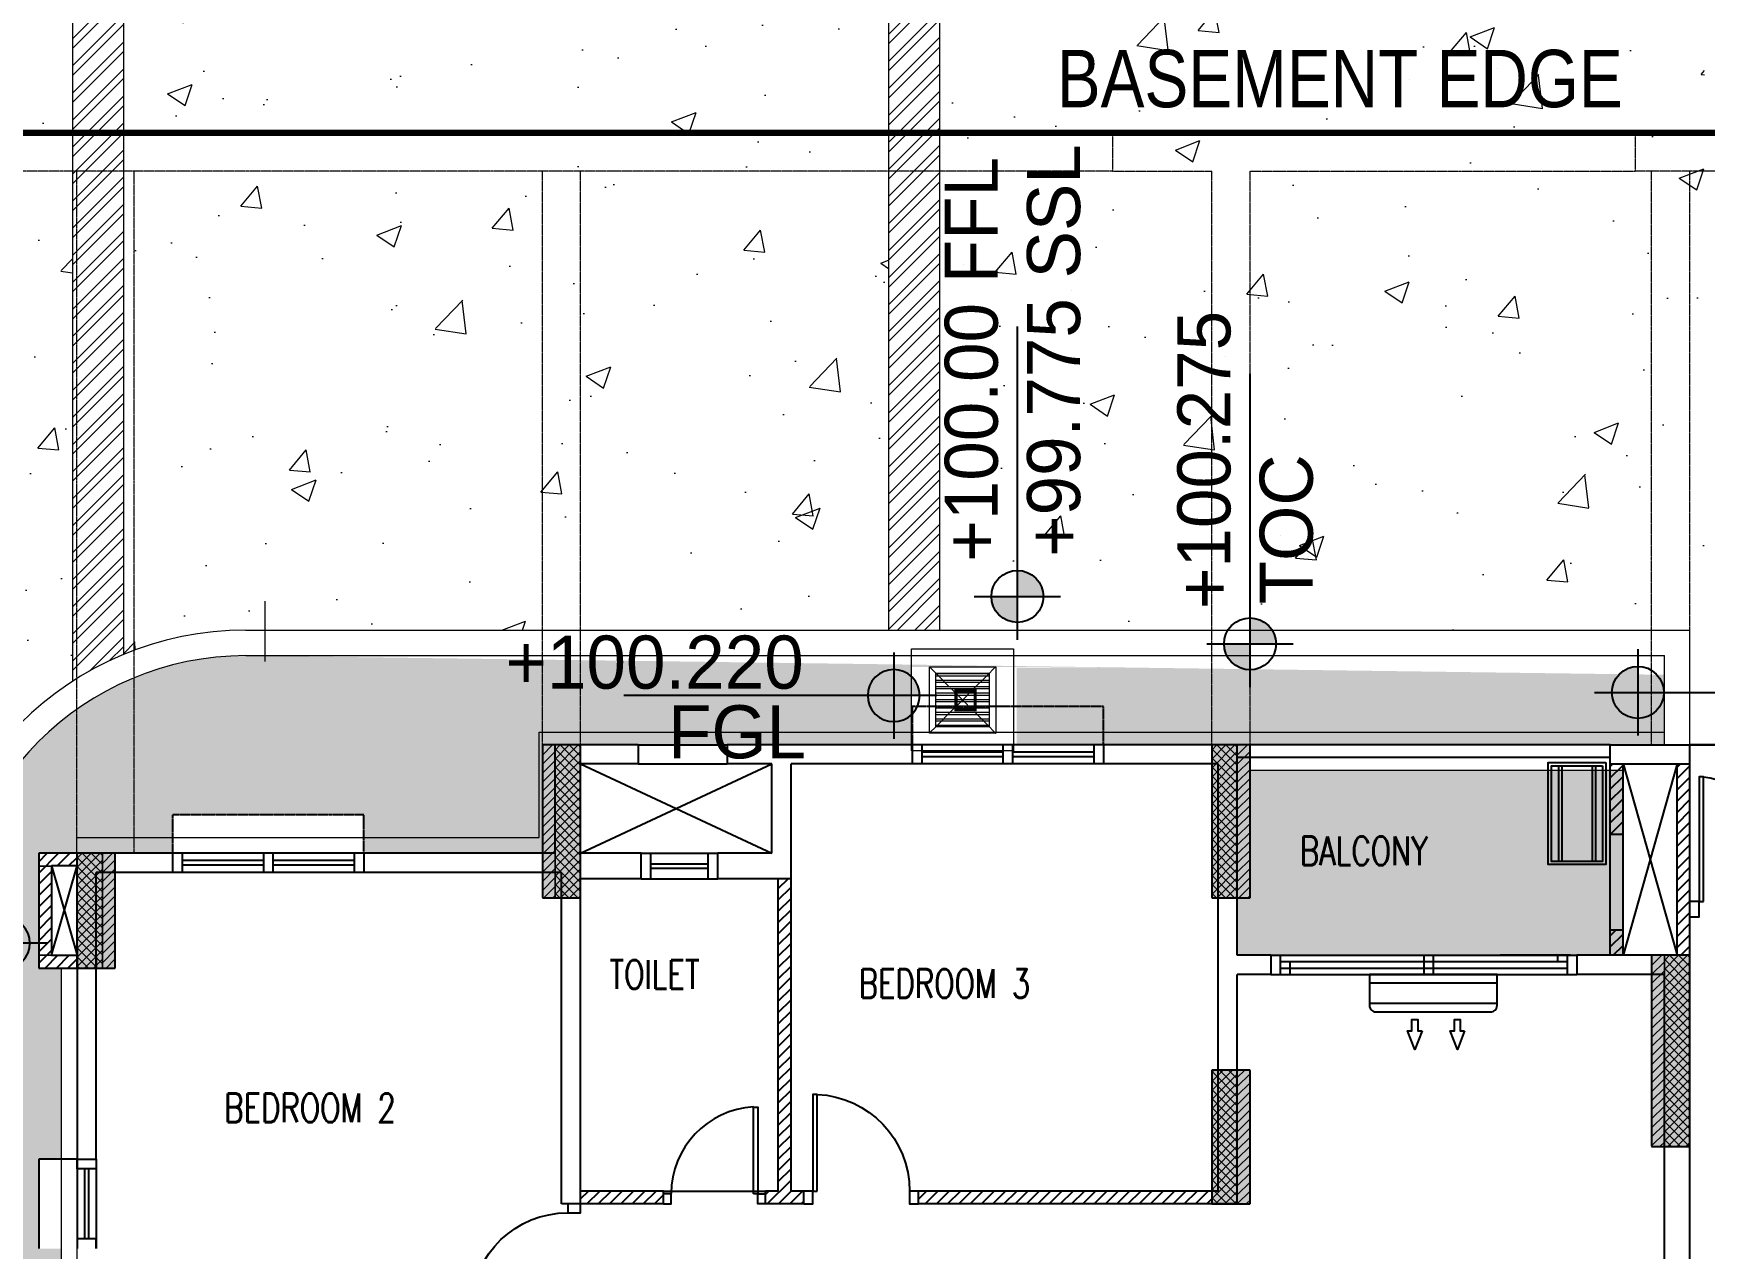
# Model space of a CAD drawing. Header units: millimetres. Extents: x 7964926 to 16080295, y -6277184 to -2986664.
# Drawn here: x 8062470 to 8075576, y -3094810 to -3085280 of the extents above; entities that cross this region are included whole.
import ezdxf

# ---------------------------------------------------------------- set-up
doc = ezdxf.new("R2010")
doc.units = ezdxf.units.MM
doc.header["$LTSCALE"] = 2000
doc.header["$MEASUREMENT"] = 0
for name, pattern in [('( Hidden )', [0.375, 0.25, -0.125]), ('1', [0, 0, 0]), ('DASHED2', [0.375, 0.25, -0.125]), ('HIDDEN', [0.375, 0.25, -0.125])]:
    doc.linetypes.add(name, pattern=pattern)
for name, color, linetype in [('a-AC units', 7, 'Continuous'), ('a-chajja', 2, 'HIDDEN'), ('a-col', 8, 'DASHED2'), ('a-cutout', 8, 'Continuous'), ('a-door', 8, 'Continuous'), ('a-ele 1', 8, 'Continuous'), ('a-hat col', 252, 'Continuous'), ('a-hatch', 8, 'Continuous'), ('a-hatch wall', 8, 'Continuous'), ('a-railing', 2, 'Continuous'), ('a-stair', 1, 'Continuous'), ('a-text m', 8, 'Continuous'), ('a-tile drop', 1, 'Continuous'), ('a-wall', 8, 'Continuous'), ('a-window', 8, 'Continuous'), ('L-FL', 7, 'Continuous')]:
    doc.layers.add(name, color=color, linetype=linetype)
for name, color, linetype, lineweight in [('BASEMENT EDGE', 4, 'Continuous', 5), ('L - paving', 9, 'Continuous', 5), ('L-CHAMBERS', 50, 'Continuous', 5), ('L-CORECUT', 4, 'Continuous', 5), ('L-ELE 1', 24, 'Continuous', 20), ('L-ELE 2', 30, 'Continuous', 15), ('L-ELE 4', 27, 'Continuous', 9), ('L-HATCH', 8, 'Continuous', 5), ('L-HATCH-1', 9, 'Continuous', 5), ('L-Paver 400x400', 250, '1', 13), ('L-SHRUBS', 96, 'Continuous', 18), ('L-TEXT', 7, 'Continuous', 20), ('STR-Balcony', 250, 'Continuous', 15), ('STR-Column', 250, 'Continuous', 15), ('STR-Column Hatch', 250, 'Continuous', 15), ('STR-Podium Beam', 8, 'Continuous', 15), ('STR-RCC Up Stand', 250, 'Continuous', 15), ('STR-Retaining Wall', 250, 'HIDDEN', 15)]:
    doc.layers.add(name, color=color, linetype=linetype, lineweight=lineweight)
doc.styles.add('a-100 txt m', font='romans.shx', dxfattribs={"width": 0.75, "height": 300})
doc.styles.add('Arial narrow', font='ARIALN.TTF')
doc.styles.add('Century Gothic', font='GOTHIC.TTF')
doc.styles.get("Standard").update_dxf_attribs({"font": 'romans.shx', "width": 0.75})
pattern_1 = [(45, (1424320.437, 166168.526), (-44.1941738, 44.1941738), [])]
pattern_2 = [(0, (5508973.427, -3743846.518), (12.5, 25), [0, -25])]
pattern_3 = [(45, (5551526.44, -3589548.786), (-35.3553391, 35.3553391), []), (135, (5551526.44, -3589548.786), (-35.3553391, -35.3553391), [])]
pattern_4 = [(45, (5555276.44, -3588698.786), (-35.3553391, 35.3553391), []), (135, (5555276.44, -3588698.786), (-35.3553391, -35.3553391), [])]
pattern_5 = [(45, (5560426.44, -3588698.786), (-35.3553391, 35.3553391), []), (135, (5560426.44, -3588698.786), (-35.3553391, -35.3553391), [])]
pattern_6 = [(45, (5563976.44, -3590348.786), (-35.3553391, 35.3553391), []), (135, (5563976.44, -3590348.786), (-35.3553391, -35.3553391), [])]
pattern_7 = [(45, (5560426.44, -3591298.786), (-35.3553391, 35.3553391), []), (135, (5560426.44, -3591298.786), (-35.3553391, -35.3553391), [])]
pattern_8 = [(45, (5574538.427, -3480568.836), (-35.3553391, 35.3553391), [])]
pattern_9 = [(45, (5574538.427, -3483168.836), (-35.3553391, 35.3553391), [])]
pattern_10 = [(45, (5569088.427, -3480568.836), (-35.3553391, 35.3553391), [])]
pattern_11 = [(45, (5565638.427, -3481418.836), (-35.3553391, 35.3553391), [])]
pattern_12 = [(45, (5577788.427, -3482218.836), (-35.3553391, 35.3553391), [])]
pattern_13 = [(50, (0, 0), (1972.4655, -172.56837), [206.25, -2268.75]), (355, (0, 0), (-381.56617, 2068.52837), [165, -1815]), (100.451444, (164.4, -14.4), (1590.89933, 1895.95998), [175.28553, -1928.1408]), (46.1842, (0, 550), (2934.91366, -455.178), [309.375, -3403.125]), (96.635635, (244.6, 512), (2570.32035, 2678.82615), [262.9284, -2892.2128]), (351.184164, (0, 550), (2570.3203, 2678.8262), [247.5, -2722.5]), (21, (275, 412.5), (1641.4944, -1107.20195), [206.25, -2268.75]), (326, (275, 412.5), (669.11716, 1994.16262), [165, -1815]), (71.451445, (411.8, 320.2), (2310.61154, 886.96067), [175.2855, -1928.1408]), (37.5, (0, 0), (33.4396, 915.4581), [0, -1793, 0, -1842.5, 0, -1821.875]), (7.5, (0, 0), (723.44123, 1084.63221), [0, -1050.5, 0, -1751.75, 0, -694.375]), (327.5, (-613.25, 0), (1468.0117, -62.0259), [0, -687.5, 0, -2145, 0, -2846.25]), (317.5, (-888.2, 0), (1603.76197, 275.2887), [0, -893.75, 0, -1424.5, 0, -2021.25])]
pattern_14 = [(45, (0, 0), (-106.0660172, 106.0660172), []), (45, (0, 75), (-106.0660172, 106.0660172), [])]

# ---------------------------------------------------------------- blocks, each defined once
blk = doc.blocks.new('basement - column')
at = {"layer": 'a-hat col'}
h = blk.add_hatch(color=256, dxfattribs=at)
h.dxf.hatch_style = 1
h.paths.add_polyline_path([(78675, -4799), (78375, -4799), (78375, -5999), (78675, -5999)])
h = blk.add_hatch(color=256, dxfattribs=at)
h.dxf.hatch_style = 1
h.paths.add_polyline_path([(83925, -4799), (83625, -4799), (83625, -5999), (83925, -5999)])
h = blk.add_hatch(color=256, dxfattribs=at)
h.dxf.hatch_style = 1
h.paths.add_polyline_path([(75025, -5649), (74725, -5649), (74725, -6549), (75025, -6549)])
h = blk.add_hatch(color=256, dxfattribs=at)
h.dxf.hatch_style = 1
h.paths.add_polyline_path([(87375, -6449), (87075, -6449), (87075, -7949), (87375, -7949)])
h = blk.add_hatch(color=256, dxfattribs=at)
h.dxf.hatch_style = 1
h.paths.add_polyline_path([(83925, -7349), (83625, -7349), (83625, -8399), (83925, -8399)])
at = {"layer": 'a-col', "linetype": 'DASHED2', "ltscale": 0.001}
for points in [[(78375, -5999), (78675, -5999), (78675, -4799), (78375, -4799)], [(83625, -5999), (83925, -5999), (83925, -4799), (83625, -4799)], [(74725, -6549), (75025, -6549), (75025, -5649), (74725, -5649)], [(87075, -7949), (87375, -7949), (87375, -6449), (87075, -6449)], [(83625, -8399), (83925, -8399), (83925, -7349), (83625, -7349)]]:
    blk.add_lwpolyline(points, close=True, dxfattribs=at)
blk = doc.blocks.new('finish lvl')
h = blk.add_hatch(color=256)
edge = h.paths.add_edge_path()
edge.add_ellipse((0.0378, 0.003), major_axis=(-0.0305, 0.0305), ratio=1, start_angle=-45, end_angle=45)
edge.add_line((-0.0053, 0.003), (0.0378, 0.003))
edge.add_line((0.0378, 0.003), (0.0378, 0.0461))
edge = h.paths.add_edge_path()
edge.add_ellipse((0.0378, 0.003), major_axis=(-0.0305, 0.0305), ratio=1, start_angle=135, end_angle=225)
edge.add_line((0.0809, 0.003), (0.0378, 0.003))
edge.add_line((0.0378, 0.003), (0.0378, -0.0401))
for p, q in [((0.0378, 0.0748), (0.0378, -0.0688)), ((-0.034, 0.003), (0.4857, 0.003))]:
    blk.add_line(p, q)
blk.add_ellipse((0.0378, 0.003), major_axis=(-0.0305, 0.0305), ratio=1, start_param=1.570796326794534, end_param=7.85398163397412)
at = {"layer": 'L-FL'}
for tag, p in [('%%P0.00', (0.1256, 0.0357)), ('FIN.LVL.', (0.1075, -0.103))]:
    blk.add_attdef(tag, p, '', height=0.08, dxfattribs=at)
blk = doc.blocks.new('*U161')
blk.add_line((70, 0), (70, 0))
blk.add_lwpolyline([(795, 100), (795, 859), (830, 859), (830, 100)], close=True)
for points in [[(0, 100), (70, 100), (70, 0), (0, 0)], [(900, 0), (830, 0), (830, 100), (900, 100)]]:
    blk.add_lwpolyline(points)
blk.add_arc((830, 100), 760, 92.6396, 180)
blk = doc.blocks.new('*U160')
for points in [[(0, 80), (60, 80), (60, 0), (0, 0)], [(800, 80), (740, 80), (740, 0), (800, 0)]]:
    blk.add_lwpolyline(points)
blk.add_lwpolyline([(95, 0), (95, -679), (60, -679), (60, 0)], close=True)
blk.add_arc((57, 2), 683, 273.153, 359.7973)
blk = doc.blocks.new('sd2400')
for p, q in [((0, 150), (2400, 150)), ((75, 150), (75, 0)), ((1200, 150), (1200, 0)), ((1275, 150), (1275, 0)), ((2250, 150), (2250, 100)), ((2325, 150), (2325, 0)), ((0, 0), (2400, 0)), ((75, 100), (2325, 100)), ((75, 50), (2325, 50)), ((150, 100), (150, 0))]:
    blk.add_line(p, q)
blk = doc.blocks.new('electrical room_2.2m')
at = {"layer": 'a-door'}
for points in [[(0, 0), (71, 0), (71, -122), (0, -122)], [(2200, 0), (2129, 0), (2129, -122), (2200, -122)]]:
    blk.add_lwpolyline(points, dxfattribs=at)
for points in [[(107, -122), (107, -1100), (71, -1100), (71, -122)], [(2093, -122), (2093, -1100), (2129, -1100), (2129, -122)]]:
    blk.add_lwpolyline(points, close=True, dxfattribs=at)
for centre, radius, start, end in [((-89, 75), 1191, 279.4634, 356.4294), ((2289, 75), 1192, 183.5891, 260.5418)]:
    blk.add_arc(centre, radius, start, end, dxfattribs=at)
blk = doc.blocks.new('AC ODU')
at = {"color": 8}
for p, q in [((420369, 284087), (421119, 284087)), ((420369, 284062), (421119, 284062)), ((420369, 283822), (421119, 283822)), ((420369, 283797), (421119, 283797))]:
    blk.add_line(p, q, dxfattribs=at)
for points in [[(420344, 284167), (421144, 284167), (421144, 283717), (420344, 283717)], [(420369, 284142), (421119, 284142), (421119, 283742), (420369, 283742)]]:
    blk.add_lwpolyline(points, close=True, dxfattribs=at)
blk = doc.blocks.new('AC IDU')
at = {"color": 8}
for p, q in [((419493, 283872), (419493, 284872)), ((419651, 283872), (419651, 284872))]:
    blk.add_line(p, q, dxfattribs=at)
blk.add_lwpolyline([(419423, 284872), (419668, 284872, -0.414214), (419718, 284822), (419718, 283922, -0.414214), (419668, 283872), (419423, 283872)], format="xyb", close=True, dxfattribs=at)
at = {"color": 252}
for points in [[(419867, 284460), (420012, 284516), (419867, 284573), (419867, 284539), (419776, 284539), (419776, 284494), (419867, 284494)], [(419867, 284126), (420012, 284183), (419867, 284239), (419867, 284205), (419776, 284205), (419776, 284160), (419867, 284160)]]:
    blk.add_lwpolyline(points, close=True, dxfattribs=at)
blk = doc.blocks.new('block 2')
at = {"layer": 'a-hatch wall'}
h = blk.add_hatch(dxfattribs=at)
h.set_pattern_fill('ANSI31', color=256, scale=500)
h.set_pattern_definition(pattern_1)
h.paths.add_polyline_path([(8152519, -2854355), (8152419, -2854355), (8152419, -2854905), (8152519, -2854905)])
h = blk.add_hatch(dxfattribs=at)
h.set_pattern_fill('ANSI31', color=256, scale=500)
h.set_pattern_definition(pattern_1)
h.paths.add_polyline_path([(8153044, -2854355), (8152944, -2854355), (8152944, -2855017), (8152944, -2855193), (8152944, -2855855), (8153044, -2855855)])
h = blk.add_hatch(dxfattribs=at)
h.set_pattern_fill('ANSI31', color=256, scale=500)
h.set_pattern_definition(pattern_1)
h.paths.add_polyline_path([(8140194, -2855155), (8140394, -2855155), (8140394, -2855055), (8140094, -2855055), (8140094, -2855955), (8140394, -2855955), (8140394, -2855855), (8140194, -2855855)])
h = blk.add_hatch(dxfattribs=at)
h.set_pattern_fill('ANSI31', color=256, scale=500)
h.set_pattern_definition(pattern_1)
h.paths.add_polyline_path([(8145994, -2855255), (8145894, -2855255), (8145894, -2857705), (8145794, -2857705), (8145794, -2857805), (8146094, -2857805), (8146094, -2857705), (8145994, -2857705)])
h = blk.add_hatch(dxfattribs=at)
h.set_pattern_fill('ANSI31', color=256, scale=500)
h.set_pattern_definition(pattern_1)
h.paths.add_polyline_path([(8152519, -2855655), (8152419, -2855655), (8152419, -2855855), (8152519, -2855855)])
h = blk.add_hatch(dxfattribs=at)
h.set_pattern_fill('ANSI31', color=256, scale=500)
h.set_pattern_definition(pattern_1)
h.paths.add_polyline_path([(8144994, -2857705), (8144344, -2857705), (8144344, -2857805), (8144994, -2857805)])
h = blk.add_hatch(dxfattribs=at)
h.set_pattern_fill('ANSI31', color=256, scale=500)
h.set_pattern_definition(pattern_1)
h.paths.add_polyline_path([(8149294, -2857705), (8146994, -2857705), (8146994, -2857805), (8149294, -2857805)])
at = {"layer": 'a-chajja', "ltscale": 500}
for p, q in [((8140394, -2857455), (8140094, -2857455)), ((8140094, -2857455), (8140094, -2858155))]:
    blk.add_line(p, q, dxfattribs=at)
at = {"layer": 'a-chajja', "ltscale": 0.005}
for points in [[(8148444, -2854205), (8148444, -2853905), (8146944, -2853905), (8146944, -2854205)], [(8142644, -2855055), (8142644, -2854755), (8141144, -2854755), (8141144, -2855055)]]:
    blk.add_lwpolyline(points, dxfattribs=at)
at = {"layer": 'a-cutout', "linetype": 'HIDDEN', "ltscale": 1000}
for p, q in [((8144344, -2855055), (8145844, -2854355)), ((8144344, -2854355), (8145844, -2855055)), ((8152944, -2854355), (8152519, -2855855)), ((8152519, -2854355), (8152944, -2855855)), ((8140194, -2855155), (8140394, -2855855)), ((8140194, -2855855), (8140394, -2855155))]:
    blk.add_line(p, q, dxfattribs=at)
at = {"layer": 'a-door'}
for p, q in [((8144794, -2854205), (8145494, -2854205)), ((8144794, -2854355), (8145494, -2854355)), ((8152419, -2855655), (8152419, -2854905)), ((8152519, -2855655), (8152519, -2854905))]:
    blk.add_line(p, q, dxfattribs=at)
at = {"layer": 'a-railing'}
for p, q in [((8152419, -2854205), (8149494, -2854205)), ((8152419, -2854305), (8149494, -2854305))]:
    blk.add_line(p, q, dxfattribs=at)
at = {"layer": 'a-stair', "color": 8}
blk.add_line((8155244, -2854205), (8153044, -2854205), dxfattribs=at)
at = {"layer": 'a-tile drop', "color": 8}
blk.add_line((8144994, -2857705), (8145794, -2857705), dxfattribs=at)
at = {"layer": 'a-wall'}
for p, q in [((8144144, -2855055), (8144144, -2854205)), ((8144794, -2854205), (8144144, -2854205)), ((8144794, -2854205), (8144794, -2854355)), ((8146944, -2854205), (8145494, -2854205)), ((8145494, -2854205), (8145494, -2854355)), ((8146944, -2854205), (8146944, -2854355)), ((8149494, -2854205), (8148444, -2854205)), ((8148444, -2854205), (8148444, -2854355)), ((8149494, -2855855), (8149494, -2854205)), ((8152419, -2854905), (8152419, -2854205)), ((8152419, -2854205), (8153494, -2854205)), ((8153044, -2855855), (8153044, -2854205)), ((8144344, -2855055), (8144344, -2854355)), ((8144794, -2854355), (8144344, -2854355)), ((8145844, -2854355), (8145494, -2854355)), ((8145844, -2855055), (8145844, -2854355)), ((8145994, -2857705), (8145994, -2854355)), ((8146944, -2854355), (8145994, -2854355)), ((8149344, -2854355), (8148444, -2854355)), ((8149344, -2857705), (8149344, -2854355)), ((8152419, -2854355), (8153044, -2854355)), ((8152519, -2854905), (8152519, -2854355)), ((8152944, -2855855), (8152944, -2854355)), ((8152419, -2854905), (8152519, -2854905)), ((8140394, -2855055), (8140094, -2855055)), ((8140094, -2855055), (8140094, -2855955)), ((8141144, -2855055), (8140394, -2855055)), ((8141144, -2855055), (8141144, -2855205)), ((8141144, -2855055), (8141144, -2855205)), ((8142644, -2855055), (8142644, -2855205)), ((8144144, -2855055), (8142644, -2855055)), ((8142644, -2855055), (8142644, -2855205)), ((8144819, -2855055), (8144344, -2855055)), ((8144819, -2855055), (8144344, -2855055)), ((8144819, -2855255), (8144819, -2855055)), ((8145844, -2855055), (8145419, -2855055)), ((8145419, -2855255), (8145419, -2855055)), ((8140394, -2855155), (8140194, -2855155)), ((8140194, -2855155), (8140194, -2855855)), ((8141144, -2855205), (8140544, -2855205)), ((8140544, -2857455), (8140544, -2855205)), ((8144194, -2855205), (8142644, -2855205)), ((8144194, -2857805), (8144194, -2855205)), ((8144819, -2855255), (8144344, -2855255)), ((8144344, -2857805), (8144344, -2855255)), ((8145994, -2855255), (8145419, -2855255)), ((8145894, -2857705), (8145894, -2855255)), ((8152419, -2855855), (8152419, -2855655)), ((8152419, -2855655), (8152519, -2855655)), ((8152519, -2855855), (8152519, -2855655)), ((8140194, -2855855), (8140394, -2855855)), ((8140394, -2855805), (8140394, -2857455)), ((8140544, -2855855), (8140544, -2855955)), ((8149756, -2855855), (8149494, -2855855)), ((8149756, -2855855), (8149756, -2856005)), ((8152106, -2855855), (8151556, -2855855)), ((8152844, -2855855), (8152156, -2855855)), ((8152156, -2855855), (8152156, -2856005)), ((8153044, -2862805), (8153044, -2855855)), ((8140094, -2855955), (8140394, -2855955)), ((8149756, -2856005), (8149494, -2856005)), ((8149494, -2857805), (8149494, -2856005)), ((8152844, -2856005), (8152156, -2856005)), ((8152844, -2862805), (8152844, -2856005)), ((8140394, -2857455), (8140544, -2857455)), ((8144994, -2857705), (8144344, -2857705)), ((8144994, -2857805), (8144994, -2857705)), ((8145894, -2857705), (8145794, -2857705)), ((8145794, -2857805), (8145794, -2857705)), ((8146094, -2857705), (8145994, -2857705)), ((8146094, -2857805), (8146094, -2857705)), ((8149344, -2857705), (8146994, -2857705)), ((8146994, -2857805), (8146994, -2857705)), ((8144994, -2857805), (8144194, -2857805)), ((8146094, -2857805), (8145794, -2857805)), ((8149494, -2857805), (8146994, -2857805))]:
    blk.add_line(p, q, dxfattribs=at)
at = {"layer": 'a-window'}
for p, q in [((8148444, -2854205), (8146944, -2854205)), ((8147019, -2854205), (8147019, -2854355)), ((8147656, -2854263), (8147019, -2854263)), ((8147656, -2854298), (8147019, -2854298)), ((8147656, -2854205), (8147656, -2854355)), ((8147731, -2854205), (8147731, -2854355)), ((8148369, -2854263), (8147731, -2854263)), ((8148369, -2854298), (8147731, -2854298)), ((8148369, -2854205), (8148369, -2854355)), ((8148444, -2854355), (8146944, -2854355)), ((8142644, -2855055), (8141144, -2855055)), ((8141219, -2855055), (8141219, -2855205)), ((8141856, -2855113), (8141219, -2855113)), ((8141856, -2855055), (8141856, -2855205)), ((8141931, -2855055), (8141931, -2855205)), ((8142569, -2855113), (8141931, -2855113)), ((8142569, -2855055), (8142569, -2855205)), ((8144819, -2855055), (8145419, -2855055)), ((8144894, -2855255), (8144894, -2855055)), ((8145344, -2855255), (8145344, -2855055)), ((8142644, -2855205), (8141144, -2855205)), ((8141856, -2855148), (8141219, -2855148)), ((8142569, -2855148), (8141931, -2855148)), ((8144894, -2855138), (8145344, -2855138)), ((8144894, -2855173), (8145344, -2855173)), ((8144819, -2855255), (8145419, -2855255)), ((8140394, -2857455), (8140394, -2858155)), ((8140544, -2857455), (8140544, -2858155)), ((8140454, -2857530), (8140454, -2858080)), ((8140484, -2857530), (8140484, -2858080))]:
    blk.add_line(p, q, dxfattribs=at)
for points in [[(8140544, -2857455), (8140544, -2857530), (8140394, -2857530), (8140394, -2857455)], [(8140544, -2858155), (8140544, -2858080), (8140394, -2858080), (8140394, -2858155)]]:
    blk.add_lwpolyline(points, dxfattribs=at)
at = {"layer": 'a-AC units', "rotation": 270}
blk.add_blockref('AC ODU', (7868216, -2434000), dxfattribs=at)
at = {"layer": 'a-AC units', "xscale": -1.000000000000002, "rotation": 90}
blk.add_blockref('AC IDU', (8435403, -2436582), dxfattribs=at)
at = {"layer": 'a-door'}
blk.add_blockref('sd2400', (8149756, -2856005), dxfattribs=at)
at = {"layer": 'a-door', "xscale": -1}
blk.add_blockref('*U161', (8146994, -2857805), dxfattribs=at)
at = {"layer": 'a-door', "rotation": 180}
blk.add_blockref('*U160', (8145794, -2857725), dxfattribs=at)
at = {"layer": 'a-door', "xscale": -1.000000000000002, "rotation": 90}
blk.add_blockref('*U161', (8144344, -2857805), dxfattribs=at)
at = {"layer": 'a-hatch', "xscale": -1, "rotation": 180}
blk.add_blockref('electrical room_2.2m', (8153044, -2855555), dxfattribs=at)
blk = doc.blocks.new('CHAMBERS')
at = {"layer": 'L-Paver 400x400', "true_color": 0x636466}
h = blk.add_hatch(dxfattribs=at)
h.set_pattern_fill('ANSI32', color=251, scale=135, angle=315)
h.set_pattern_definition([(0, (0.48, 1.42), (1e-14, 50.625), []), (0, (17.355, -15.46), (1e-14, 50.625), [])])
h.paths.add_polyline_path([(7999084, -3148058), (7998664, -3148058), (7998664, -3148478), (7999084, -3148478)])
at = {"layer": 'L-CHAMBERS', "color": 42}
for points in [[(7999274, -3148668), (7998474, -3148668), (7998474, -3147868), (7999274, -3147868)], [(7999134, -3148528), (7998614, -3148528), (7998614, -3148008), (7999134, -3148008)], [(7999084, -3148478), (7998664, -3148478), (7998664, -3148058), (7999084, -3148058)]]:
    blk.add_lwpolyline(points, close=True, dxfattribs=at)
at = {"layer": 'L-Paver 400x400', "color": 251, "linetype": '( Hidden )', "ltscale": 0.005, "true_color": 0x636466}
for p, q in [((7998614, -3148008), (7999134, -3148528)), ((7998614, -3148528), (7999134, -3148008))]:
    blk.add_line(p, q, dxfattribs=at)

msp = doc.modelspace()

# ---------------------------------------------------------------- hatches: boundary and pattern name
at = {"layer": 'L - paving'}
h = msp.add_hatch(dxfattribs=at)
h.set_pattern_fill('AR-CONC', color=252, scale=275)
h.set_pattern_definition(pattern_13)
edge = h.paths.add_edge_path()
edge.add_line((8061816.1, -3082770), (8061816.1, -3082060))
edge.add_line((8061816.1, -3082060), (8056776.2, -3082060))
edge.add_line((8056776.2, -3082060), (8056776.2, -3090635))
edge.add_line((8056776.2, -3090635), (8062427.6, -3090635))
edge.add_arc((8064136.3, -3092460), 2500, 122.95808, 133.11365, ccw=False)
edge.add_line((8062776.2, -3090362.3), (8062776.2, -3082060))
edge.add_line((8062776.2, -3082060), (8062776.1, -3082060))
edge.add_line((8062776.1, -3082060), (8062776.1, -3082770))
edge.add_line((8062776.1, -3082770), (8061816.1, -3082770))
h = msp.add_hatch(dxfattribs=at)
h.set_pattern_fill('AR-CONC', color=252, scale=275)
h.set_pattern_definition(pattern_13)
edge = h.paths.add_edge_path()
edge.add_line((8064136.3, -3089960), (8069176.2, -3089960))
edge.add_line((8069176.2, -3089960), (8069176.2, -3082060))
edge.add_line((8069176.2, -3082060), (8069176.1, -3082060))
edge.add_line((8069176.1, -3082060), (8069176.1, -3082060))
edge.add_line((8069176.1, -3082060), (8068216.1, -3082060))
edge.add_line((8068216.1, -3082060), (8063176.2, -3082060))
edge.add_line((8063176.2, -3082060), (8063176.2, -3090151.7))
edge.add_arc((8064136.3, -3092460), 2500, 90, 112.58324, ccw=False)
h = msp.add_hatch(dxfattribs=at)
h.set_pattern_fill('AR-CONC', color=252, scale=275)
h.set_pattern_definition(pattern_13)
h.paths.add_polyline_path([(8070811.9, -3082060), (8070811.9, -3082770), (8069851.9, -3082770), (8069851.9, -3082060), (8069576.2, -3082060), (8069576.2, -3089960), (8075576.2, -3089960), (8075576.2, -3082060), (8075576.1, -3082060)])
at = {"layer": 'L-HATCH-1'}
h = msp.add_hatch(dxfattribs=at)
h.set_pattern_fill('STEEL', color=26, scale=1200)
h.set_pattern_definition(pattern_14)
edge = h.paths.add_edge_path()
edge.add_arc((8064136.3, -3092460), 2500, 112.58324, 122.95808)
edge.add_line((8062776.2, -3090362.3), (8062776.2, -3082060))
edge.add_line((8062776.2, -3082060), (8063176.2, -3082060))
edge.add_line((8063176.2, -3082060), (8063176.2, -3090151.7))
h = msp.add_hatch(dxfattribs=at)
h.set_pattern_fill('STEEL', color=26, scale=1200)
h.set_pattern_definition(pattern_14)
h.paths.add_polyline_path([(8069176.2, -3089960), (8069576.2, -3089960), (8069576.2, -3082060), (8069176.2, -3082060)])
at = {"layer": 'L-SHRUBS'}
h = msp.add_hatch(dxfattribs=at)
h.set_pattern_fill('GRASS', color=256, scale=200)
edge = h.paths.add_edge_path()
edge.add_line((8066911.3, -3099085), (8065311.3, -3099085))
edge.add_line((8065311.3, -3099085), (8065311.3, -3099935))
edge.add_line((8065311.3, -3099935), (8063711.2, -3099935))
edge.add_line((8063711.2, -3099935), (8063711.2, -3099935))
edge.add_line((8063711.2, -3099935), (8062811.2, -3099935))
edge.add_line((8062811.2, -3099935), (8062511.3, -3099935))
edge.add_line((8062511.3, -3099935), (8062511.3, -3099035))
edge.add_line((8062511.3, -3099035), (8062686.1, -3099035))
edge.add_line((8062686.1, -3099035), (8062686.1, -3097122))
edge.add_line((8062686.1, -3097119.6), (8061836.3, -3097119.6))
edge.add_line((8061836.3, -3097160.3), (8061841.2, -3096327.2))
edge.add_line((8061841.2, -3096327.2), (8062691, -3096312.1))
edge.add_line((8062686.1, -3096318), (8062686.1, -3095160))
edge.add_line((8062686.1, -3095160), (8062686.1, -3094810))
edge.add_line((8062686.1, -3094810), (8062686.1, -3094110))
edge.add_line((8062686.1, -3094810), (8062511.3, -3094810))
edge.add_line((8062511.3, -3094110), (8062686.1, -3094110))
edge.add_line((8062686.1, -3094110), (8062686.1, -3092610))
edge.add_line((8062811.3, -3092610), (8062811.2, -3092610))
edge.add_line((8062811.2, -3092610), (8062511.3, -3092610))
edge.add_line((8062511.3, -3092610), (8062511.3, -3091710))
edge.add_line((8062511.3, -3091710), (8063561.3, -3091710))
edge.add_line((8063561.3, -3091710), (8063561.3, -3091410))
edge.add_line((8063561.3, -3091410), (8065061.3, -3091410))
edge.add_line((8065061.3, -3091410), (8065061.3, -3091710))
edge.add_line((8065061.3, -3091710), (8066461.2, -3091710))
edge.add_line((8066461.2, -3091710), (8066461.2, -3090860))
edge.add_line((8066461.2, -3090860), (8066561.3, -3090860))
edge.add_line((8066561.3, -3090860), (8066561.3, -3090860))
edge.add_line((8066561.3, -3090860), (8069361.3, -3090860))
edge.add_line((8069361.3, -3090860), (8069361.3, -3090560))
edge.add_line((8069361.3, -3090250), (8070861.3, -3090250))
edge.add_line((8070861.3, -3090250), (8070180.9, -3090254.8))
edge.add_line((8070180.9, -3090254.8), (8070180.9, -3090860))
edge.add_line((8070180.9, -3090860), (8075261.3, -3090860))
edge.add_line((8075261.3, -3090860), (8075261.3, -3090310))
edge.add_line((8075261.3, -3090310), (8064136.3, -3090160))
edge.add_arc((8064136.3, -3092460), 2300, 90, 176.0419)
edge.add_line((8061841.7, -3092301.2), (8061836.3, -3100385))
edge.add_line((8061836.3, -3100385), (8066416.6, -3100385))
edge.add_line((8066416.6, -3100385), (8066416.6, -3100050.2))
edge.add_line((8066416.6, -3100050.2), (8065616.6, -3100050.2))
edge.add_line((8065616.6, -3100050.2), (8065616.6, -3100385))
edge.add_line((8065616.6, -3100385), (8068961.3, -3100385))
edge.add_line((8068961.3, -3100385), (8068961.3, -3099935))
edge.add_line((8068961.3, -3099935), (8066911.3, -3099935))
edge.add_line((8066911.3, -3099935), (8066911.3, -3099085))
at = {"layer": 'STR-Balcony', "linetype": 'Continuous'}
h = msp.add_hatch(dxfattribs=at)
h.set_pattern_fill('DOTS', color=256, scale=400, style=0)
h.set_pattern_definition(pattern_2)
h.paths.add_polyline_path([(8074936.1, -3091060), (8071911.1, -3091060), (8071911.1, -3092510), (8074936.1, -3092510)])
h = msp.add_hatch(dxfattribs=at)
h.set_pattern_fill('DOTS', color=256, scale=400, style=0)
h.set_pattern_definition(pattern_2)
h.paths.add_polyline_path([(8074936.1, -3091060), (8071911.1, -3091060), (8071911.1, -3092510), (8074936.1, -3092510)])
at = {"layer": 'STR-Column Hatch'}
h = msp.add_hatch(dxfattribs=at)
h.set_pattern_fill('ANSI31', color=250, scale=400)
h.set_pattern_definition(pattern_10)
h.paths.add_polyline_path([(8066461.1, -3092060), (8066561.1, -3092060), (8066561.1, -3090860), (8066461.1, -3090860)])
h = msp.add_hatch(dxfattribs=at)
h.set_pattern_fill('ANSI31', color=250, scale=400)
h.set_pattern_definition(pattern_10)
h.paths.add_polyline_path([(8066461.1, -3092060), (8066561.1, -3092060), (8066561.1, -3090860), (8066461.1, -3090860)])
h = msp.add_hatch(dxfattribs=at)
h.set_pattern_fill('ANSI37', color=250, scale=400)
h.set_pattern_definition(pattern_4)
h.paths.add_polyline_path([(8066561.1, -3092060), (8066761.1, -3092060), (8066761.1, -3090860), (8066561.1, -3090860)])
h = msp.add_hatch(dxfattribs=at)
h.set_pattern_fill('ANSI37', color=250, scale=400)
h.set_pattern_definition(pattern_4)
h.paths.add_polyline_path([(8066561.1, -3092060), (8066761.1, -3092060), (8066761.1, -3090860), (8066561.1, -3090860)])
h = msp.add_hatch(dxfattribs=at)
h.set_pattern_fill('ANSI37', color=250, scale=400)
h.set_pattern_definition(pattern_4)
h.paths.add_polyline_path([(8066561.1, -3092060), (8066761.1, -3092060), (8066761.1, -3090860), (8066561.1, -3090860)])
h = msp.add_hatch(dxfattribs=at)
h.set_pattern_fill('ANSI37', color=250, scale=400)
h.set_pattern_definition(pattern_4)
h.paths.add_polyline_path([(8066561.1, -3092060), (8066761.1, -3092060), (8066761.1, -3090860), (8066561.1, -3090860)])
h = msp.add_hatch(dxfattribs=at)
h.set_pattern_fill('ANSI37', color=250, scale=400)
h.set_pattern_definition(pattern_5)
h.paths.add_polyline_path([(8071711.1, -3092060), (8071911.1, -3092060), (8071911.1, -3090860), (8071711.1, -3090860)])
h = msp.add_hatch(dxfattribs=at)
h.set_pattern_fill('ANSI37', color=250, scale=400)
h.set_pattern_definition(pattern_5)
h.paths.add_polyline_path([(8071711.1, -3092060), (8071911.1, -3092060), (8071911.1, -3090860), (8071711.1, -3090860)])
h = msp.add_hatch(dxfattribs=at)
h.set_pattern_fill('ANSI37', color=250, scale=400)
h.set_pattern_definition(pattern_5)
h.paths.add_polyline_path([(8071711.1, -3092060), (8071911.1, -3092060), (8071911.1, -3090860), (8071711.1, -3090860)])
h = msp.add_hatch(dxfattribs=at)
h.set_pattern_fill('ANSI37', color=250, scale=400)
h.set_pattern_definition(pattern_5)
h.paths.add_polyline_path([(8071711.1, -3092060), (8071911.1, -3092060), (8071911.1, -3090860), (8071711.1, -3090860)])
h = msp.add_hatch(dxfattribs=at)
h.set_pattern_fill('ANSI31', color=250, scale=400)
h.set_pattern_definition(pattern_8)
h.paths.add_polyline_path([(8071911.1, -3092060), (8072011.1, -3092060), (8072011.1, -3090860), (8071911.1, -3090860)])
h = msp.add_hatch(dxfattribs=at)
h.set_pattern_fill('ANSI31', color=250, scale=400)
h.set_pattern_definition(pattern_8)
h.paths.add_polyline_path([(8071911.1, -3092060), (8072011.1, -3092060), (8072011.1, -3090860), (8071911.1, -3090860)])
h = msp.add_hatch(dxfattribs=at)
h.set_pattern_fill('ANSI37', color=250, scale=400)
h.set_pattern_definition(pattern_3)
h.paths.add_polyline_path([(8062811.1, -3092610), (8063011.1, -3092610), (8063011.1, -3091710), (8062811.1, -3091710)])
h = msp.add_hatch(dxfattribs=at)
h.set_pattern_fill('ANSI37', color=250, scale=400)
h.set_pattern_definition(pattern_3)
h.paths.add_polyline_path([(8062811.1, -3092610), (8063011.1, -3092610), (8063011.1, -3091710), (8062811.1, -3091710)])
h = msp.add_hatch(dxfattribs=at)
h.set_pattern_fill('ANSI37', color=250, scale=400)
h.set_pattern_definition(pattern_3)
h.paths.add_polyline_path([(8062811.1, -3092610), (8063011.1, -3092610), (8063011.1, -3091710), (8062811.1, -3091710)])
h = msp.add_hatch(dxfattribs=at)
h.set_pattern_fill('ANSI37', color=250, scale=400)
h.set_pattern_definition(pattern_3)
h.paths.add_polyline_path([(8062811.1, -3092610), (8063011.1, -3092610), (8063011.1, -3091710), (8062811.1, -3091710)])
h = msp.add_hatch(dxfattribs=at)
h.set_pattern_fill('ANSI31', color=250, scale=400)
h.set_pattern_definition(pattern_11)
h.paths.add_polyline_path([(8063011.1, -3092610), (8063111.1, -3092610), (8063111.1, -3091710), (8063011.1, -3091710)])
h = msp.add_hatch(dxfattribs=at)
h.set_pattern_fill('ANSI31', color=250, scale=400)
h.set_pattern_definition(pattern_11)
h.paths.add_polyline_path([(8063011.1, -3092610), (8063111.1, -3092610), (8063111.1, -3091710), (8063011.1, -3091710)])
h = msp.add_hatch(dxfattribs=at)
h.set_pattern_fill('ANSI31', color=250, scale=400)
h.set_pattern_definition(pattern_12)
h.paths.add_polyline_path([(8075161.1, -3094010), (8075261.1, -3094010), (8075261.1, -3092510), (8075161.1, -3092510)])
h = msp.add_hatch(dxfattribs=at)
h.set_pattern_fill('ANSI31', color=250, scale=400)
h.set_pattern_definition(pattern_12)
h.paths.add_polyline_path([(8075161.1, -3094010), (8075261.1, -3094010), (8075261.1, -3092510), (8075161.1, -3092510)])
h = msp.add_hatch(dxfattribs=at)
h.set_pattern_fill('ANSI37', color=250, scale=400)
h.set_pattern_definition(pattern_6)
h.paths.add_polyline_path([(8075261.1, -3094010), (8075461.1, -3094010), (8075461.1, -3092510), (8075261.1, -3092510)])
h = msp.add_hatch(dxfattribs=at)
h.set_pattern_fill('ANSI37', color=250, scale=400)
h.set_pattern_definition(pattern_6)
h.paths.add_polyline_path([(8075261.1, -3094010), (8075461.1, -3094010), (8075461.1, -3092510), (8075261.1, -3092510)])
h = msp.add_hatch(dxfattribs=at)
h.set_pattern_fill('ANSI37', color=250, scale=400)
h.set_pattern_definition(pattern_6)
h.paths.add_polyline_path([(8075261.1, -3094010), (8075461.1, -3094010), (8075461.1, -3092510), (8075261.1, -3092510)])
h = msp.add_hatch(dxfattribs=at)
h.set_pattern_fill('ANSI37', color=250, scale=400)
h.set_pattern_definition(pattern_6)
h.paths.add_polyline_path([(8075261.1, -3094010), (8075461.1, -3094010), (8075461.1, -3092510), (8075261.1, -3092510)])
h = msp.add_hatch(dxfattribs=at)
h.set_pattern_fill('ANSI37', color=250, scale=400)
h.set_pattern_definition(pattern_7)
h.paths.add_polyline_path([(8071711.1, -3094460), (8071911.1, -3094460), (8071911.1, -3093410), (8071711.1, -3093410)])
h = msp.add_hatch(dxfattribs=at)
h.set_pattern_fill('ANSI37', color=250, scale=400)
h.set_pattern_definition(pattern_7)
h.paths.add_polyline_path([(8071711.1, -3094460), (8071911.1, -3094460), (8071911.1, -3093410), (8071711.1, -3093410)])
h = msp.add_hatch(dxfattribs=at)
h.set_pattern_fill('ANSI37', color=250, scale=400)
h.set_pattern_definition(pattern_7)
h.paths.add_polyline_path([(8071711.1, -3094460), (8071911.1, -3094460), (8071911.1, -3093410), (8071711.1, -3093410)])
h = msp.add_hatch(dxfattribs=at)
h.set_pattern_fill('ANSI37', color=250, scale=400)
h.set_pattern_definition(pattern_7)
h.paths.add_polyline_path([(8071711.1, -3094460), (8071911.1, -3094460), (8071911.1, -3093410), (8071711.1, -3093410)])
h = msp.add_hatch(dxfattribs=at)
h.set_pattern_fill('ANSI31', color=250, scale=400)
h.set_pattern_definition(pattern_9)
h.paths.add_polyline_path([(8071911.1, -3094460), (8072011.1, -3094460), (8072011.1, -3093410), (8071911.1, -3093410)])
h = msp.add_hatch(dxfattribs=at)
h.set_pattern_fill('ANSI31', color=250, scale=400)
h.set_pattern_definition(pattern_9)
h.paths.add_polyline_path([(8071911.1, -3094460), (8072011.1, -3094460), (8072011.1, -3093410), (8071911.1, -3093410)])

# ---------------------------------------------------------------- linework, layer by layer
at = {"layer": 'BASEMENT EDGE', "color": 2, "linetype": '( Hidden )', "ltscale": 0.01, "const_width": 50}
msp.add_lwpolyline([(7981805.8, -3086060), (7976491, -3129797.5), (7978510.2, -3129797.5), (7978510.2, -3137797.5), (7982586.2, -3137797.5), (7982586.2, -3145585), (8038276.2, -3145585), (8038276.2, -3143085), (8166136.2, -3143085), (8166136.2, -3086060)], close=True, dxfattribs=at)
at = {"layer": 'L-CORECUT', "const_width": 25}
msp.add_lwpolyline([(8069705.9, -3090435), (8069855.9, -3090435), (8069855.9, -3090585), (8069705.9, -3090585)], close=True, dxfattribs=at)
msp.add_lwpolyline([(8069705.9, -3090435), (8069855.9, -3090435), (8069855.9, -3090585), (8069705.9, -3090585)], close=True, dxfattribs=at)
at = {"layer": 'L-ELE 1'}
for p in [(8064136.3, -3089960), (8075461.3, -3090860)]:
    msp.add_line(p, (8075461.3, -3089960), dxfattribs=at)
msp.add_arc((8064136.3, -3092460), 2500, 90, 180, dxfattribs=at)
at = {"layer": 'L-ELE 2'}
for p, q in [((8064136.3, -3090160), (8075261.3, -3090160)), ((8075261.3, -3090860), (8075261.3, -3090160)), ((8062811.1, -3091710), (8062811.3, -3091585))]:
    msp.add_line(p, q, dxfattribs=at)
for points in [[(8062811.3, -3091585), (8066436.1, -3091585), (8066436.1, -3090760), (8075261.3, -3090760)], [(8066561.1, -3090860), (8072011.1, -3090860)], [(8062811.3, -3091710), (8066561.1, -3091710)], [(8062686.1, -3092610), (8062686.1, -3099035)], [(8062811.1, -3092610), (8062811.1, -3099135)]]:
    msp.add_lwpolyline(points, dxfattribs=at)
msp.add_arc((8064136.3, -3092460), 2300, 90, 180, dxfattribs=at)
at = {"layer": 'L-ELE 4'}
for p, q in [((8062776.2, -3084310), (8062776.2, -3090362.3)), ((8063176.2, -3084310), (8063176.2, -3090151.7)), ((8069176.2, -3084321), (8069176.2, -3089960)), ((8069576.2, -3084321), (8069576.2, -3089960))]:
    msp.add_line(p, q, dxfattribs=at)
at = {"layer": 'L-ELE 4', "color": 2, "linetype": '( Hidden )', "ltscale": 0.01, "const_width": 50}
msp.add_lwpolyline([(7981805.8, -3086060), (7976491, -3129797.5), (7978510.2, -3129797.5), (7978510.2, -3137797.5), (7982586.2, -3137797.5), (7982586.2, -3145585), (8038276.2, -3145585), (8038276.2, -3143085), (8166136.2, -3143085), (8166136.2, -3086060)], close=True, dxfattribs=at)
at = {"layer": 'L-HATCH', "linetype": '( Hidden )', "ltscale": 0.001}
for p, q in [((8064286.4, -3090193.2), (8064286.4, -3089733.2)), ((8064286.6, -3090205), (8064286.6, -3089745))]:
    msp.add_line(p, q, dxfattribs=at)
at = {"layer": 'STR-Balcony', "linetype": 'Continuous'}
msp.add_line((8074936.1, -3091060), (8072011.1, -3091060), dxfattribs=at)
msp.add_line((8074936.1, -3091060), (8072011.1, -3091060), dxfattribs=at)
at = {"layer": 'STR-Column', "color": 8}
for points in [[(8066461.1, -3092060), (8066561.1, -3092060), (8066561.1, -3090860), (8066461.1, -3090860)], [(8066461.1, -3092060), (8066561.1, -3092060), (8066561.1, -3090860), (8066461.1, -3090860)], [(8066561.1, -3092060), (8066761.1, -3092060), (8066761.1, -3090860), (8066561.1, -3090860)], [(8066561.1, -3092060), (8066761.1, -3092060), (8066761.1, -3090860), (8066561.1, -3090860)], [(8066561.1, -3092060), (8066761.1, -3092060), (8066761.1, -3090860), (8066561.1, -3090860)], [(8066561.1, -3092060), (8066761.1, -3092060), (8066761.1, -3090860), (8066561.1, -3090860)], [(8071711.1, -3092060), (8071911.1, -3092060), (8071911.1, -3090860), (8071711.1, -3090860)], [(8071711.1, -3092060), (8071911.1, -3092060), (8071911.1, -3090860), (8071711.1, -3090860)], [(8071711.1, -3092060), (8071911.1, -3092060), (8071911.1, -3090860), (8071711.1, -3090860)], [(8071711.1, -3092060), (8071911.1, -3092060), (8071911.1, -3090860), (8071711.1, -3090860)], [(8071911.1, -3092060), (8072011.1, -3092060), (8072011.1, -3090860), (8071911.1, -3090860)], [(8071911.1, -3092060), (8072011.1, -3092060), (8072011.1, -3090860), (8071911.1, -3090860)], [(8062811.1, -3092610), (8063011.1, -3092610), (8063011.1, -3091710), (8062811.1, -3091710)], [(8062811.1, -3092610), (8063011.1, -3092610), (8063011.1, -3091710), (8062811.1, -3091710)], [(8062811.1, -3092610), (8063011.1, -3092610), (8063011.1, -3091710), (8062811.1, -3091710)], [(8062811.1, -3092610), (8063011.1, -3092610), (8063011.1, -3091710), (8062811.1, -3091710)], [(8063011.1, -3092610), (8063111.1, -3092610), (8063111.1, -3091710), (8063011.1, -3091710)], [(8063011.1, -3092610), (8063111.1, -3092610), (8063111.1, -3091710), (8063011.1, -3091710)], [(8075161.1, -3094010), (8075261.1, -3094010), (8075261.1, -3092510), (8075161.1, -3092510)], [(8075161.1, -3094010), (8075261.1, -3094010), (8075261.1, -3092510), (8075161.1, -3092510)], [(8075261.1, -3094010), (8075461.1, -3094010), (8075461.1, -3092510), (8075261.1, -3092510)], [(8075261.1, -3094010), (8075461.1, -3094010), (8075461.1, -3092510), (8075261.1, -3092510)], [(8075261.1, -3094010), (8075461.1, -3094010), (8075461.1, -3092510), (8075261.1, -3092510)], [(8075261.1, -3094010), (8075461.1, -3094010), (8075461.1, -3092510), (8075261.1, -3092510)], [(8071711.1, -3094460), (8071911.1, -3094460), (8071911.1, -3093410), (8071711.1, -3093410)], [(8071711.1, -3094460), (8071911.1, -3094460), (8071911.1, -3093410), (8071711.1, -3093410)], [(8071711.1, -3094460), (8071911.1, -3094460), (8071911.1, -3093410), (8071711.1, -3093410)], [(8071711.1, -3094460), (8071911.1, -3094460), (8071911.1, -3093410), (8071711.1, -3093410)], [(8071911.1, -3094460), (8072011.1, -3094460), (8072011.1, -3093410), (8071911.1, -3093410)], [(8071911.1, -3094460), (8072011.1, -3094460), (8072011.1, -3093410), (8071911.1, -3093410)]]:
    msp.add_lwpolyline(points, close=True, dxfattribs=at)
at = {"layer": 'STR-Podium Beam', "linetype": 'HIDDEN', "lineweight": 5, "ltscale": 0.005}
for p, q in [((8070931.8, -3086060), (8075031.7, -3086060)), ((8070931.8, -3086060), (8075031.7, -3086060)), ((8062811.1, -3091710), (8062811.1, -3086360)), ((8062811.1, -3091710), (8062811.1, -3086360)), ((8063261.1, -3091710), (8063261.1, -3086360)), ((8063261.1, -3091710), (8063261.1, -3086360)), ((8066461.1, -3090860), (8066461.1, -3086360)), ((8066461.1, -3090860), (8066461.1, -3086360)), ((8066761.1, -3090860), (8066761.1, -3086360)), ((8066761.1, -3090860), (8066761.1, -3086360)), ((8070931.8, -3086360), (8071711.1, -3086360)), ((8070931.8, -3086360), (8071711.1, -3086360)), ((8071711.1, -3090860), (8071711.1, -3086360)), ((8071711.1, -3090860), (8071711.1, -3086360)), ((8072011.1, -3090860), (8072011.1, -3086360)), ((8072011.1, -3086360), (8075031.7, -3086360)), ((8072011.1, -3090860), (8072011.1, -3086360)), ((8072011.1, -3086360), (8075031.7, -3086360)), ((8075161.1, -3090860), (8075161.1, -3086360)), ((8075161.1, -3090860), (8075161.1, -3086360)), ((8075461.1, -3090860), (8075461.1, -3086360)), ((8075461.1, -3090860), (8075461.1, -3086360))]:
    msp.add_line(p, q, dxfattribs=at)
at = {"layer": 'STR-RCC Up Stand'}
for points in [[(8062811.1, -3091810), (8062511.1, -3091810), (8062511.1, -3091710), (8062811.1, -3091710)], [(8062811.1, -3091810), (8062511.1, -3091810), (8062511.1, -3091710), (8062811.1, -3091710)], [(8062511.1, -3091810), (8062611.1, -3091810), (8062611.1, -3092510), (8062511.1, -3092510)], [(8062511.1, -3091810), (8062611.1, -3091810), (8062611.1, -3092510), (8062511.1, -3092510)], [(8062511.1, -3092510), (8062811.1, -3092510), (8062811.1, -3092610), (8062511.1, -3092610)], [(8062511.1, -3092510), (8062811.1, -3092510), (8062811.1, -3092610), (8062511.1, -3092610)]]:
    msp.add_lwpolyline(points, close=True, dxfattribs=at)
at = {"layer": 'STR-Retaining Wall', "linetype": 'HIDDEN', "ltscale": 0.005}
for p, q in [((8070931.8, -3086060), (8070931.8, -3086360)), ((8070931.8, -3086060), (8070931.8, -3086360)), ((8075031.8, -3086060), (8075031.8, -3086360)), ((8075031.8, -3086060), (8075031.8, -3086360)), ((8070931.8, -3086360), (8028235.9, -3086360)), ((8070931.8, -3086360), (8028235.9, -3086360)), ((8118697.7, -3086360), (8075031.8, -3086360)), ((8118697.7, -3086360), (8075031.8, -3086360))]:
    msp.add_line(p, q, dxfattribs=at)
at = {"layer": 'STR-Retaining Wall', "linetype": 'Continuous'}
for points in [[(8028235.9, -3086060), (8070931.8, -3086060)], [(8028235.9, -3086060), (8070931.8, -3086060)], [(8075031.8, -3086060), (8118697.7, -3086060)], [(8075031.8, -3086060), (8118697.7, -3086060)]]:
    msp.add_lwpolyline(points, dxfattribs=at)

# ---------------------------------------------------------------- block references
at = {"layer": 'a-ele 1', "lineweight": 25}
msp.add_blockref('block 2', (-77582.5, -236654.6), dxfattribs=at)
at = {"layer": 'L-CHAMBERS', "color": 8}
msp.add_blockref('CHAMBERS', (70882.6, 57760.6), dxfattribs=at)
at = {"layer": 'L-FL', "ltscale": 0.5}
ref = msp.add_blockref('finish lvl', (8070200.8, -3089874.6), dxfattribs=dict(at, xscale=4725.606725092182, yscale=4725.606725092182, zscale=4725.606725092182, rotation=90.00021053696821))
ref.add_attrib('FIN.LVL.', '+99.775 SSL', (8070678.9, -3089385.7, 0), dxfattribs={"ltscale": 0.5, "height": 416.567, "rotation": 90.00021, "style": 'Century Gothic'})
ref.add_attrib('%%P0.00', '+100.00 FFL', (8070033, -3089423.2), dxfattribs={"ltscale": 0.5, "height": 416.567, "rotation": 90.00021, "style": 'Century Gothic'})
ref = msp.add_blockref('finish lvl', (8072025.4, -3090246.3), dxfattribs=dict(at, xscale=4725.606725092182, yscale=4725.606725092182, zscale=4725.606725092182, rotation=90.00021053696821))
ref.add_attrib('FIN.LVL.', 'TOC', (8072503.4, -3089757.4, 0), dxfattribs={"ltscale": 0.5, "height": 416.57, "rotation": 90.00021, "style": 'Century Gothic'})
ref.add_attrib('%%P0.00', '+100.275', (8071857.6, -3089794.9), dxfattribs={"ltscale": 0.5, "height": 416.57, "rotation": 90.00021, "style": 'Century Gothic'})
ref = msp.add_blockref('finish lvl', (8074874.6, -3090462.3), dxfattribs=dict(at, xscale=4725.606725092182, yscale=4725.606725092182, zscale=4725.606725092182, rotation=0.0002105369682294075))
ref.add_attrib('FIN.LVL.', 'FGL', (8075733, -3090940.4), dxfattribs={"ltscale": 0.5, "height": 416.57, "rotation": 0.00021, "style": 'Century Gothic'})
ref.add_attrib('%%P0.00', '+100.225', (8075650.4, -3090313.6), dxfattribs={"ltscale": 0.5, "height": 416.57, "rotation": 0.00021, "style": 'Century Gothic'})
ref = msp.add_blockref('finish lvl', (8069395.3, -3090487.7), dxfattribs=dict(at, xscale=-4725.606725092182, yscale=4725.606725092182, zscale=4725.606725092182, rotation=0.0002105361140625206))
ref.add_attrib('FIN.LVL.', 'FGL', (8067446.7, -3090965.7), dxfattribs={"ltscale": 0.5, "height": 416.57, "rotation": 0.00021, "style": 'Century Gothic'})
ref.add_attrib('%%P0.00', '+100.220', (8066172, -3090419.1), dxfattribs={"ltscale": 0.5, "height": 416.57, "rotation": 0.00021, "style": 'Century Gothic'})
ref = msp.add_blockref('finish lvl', (8062417.1, -3092429.3), dxfattribs=dict(at, xscale=-4725.606725092182, yscale=4725.606725092182, zscale=4725.606725092182, rotation=0.0002105361140625206))
ref.add_attrib('FIN.LVL.', 'FGL', (8060468.5, -3092907.4), dxfattribs={"ltscale": 0.5, "height": 416.57, "rotation": 0.00021, "style": 'Century Gothic'})
ref.add_attrib('%%P0.00', '+100.225', (8059193.8, -3092360.8), dxfattribs={"ltscale": 0.5, "height": 416.57, "rotation": 0.00021, "style": 'Century Gothic'})
at = {"layer": 'STR-Column', "ltscale": 1000}
msp.add_blockref('basement - column', (7988086.1, -3086060.7), dxfattribs=at)

# ---------------------------------------------------------------- texts
at = {"layer": 'a-text m', "char_height": 225, "attachment_point": 1, "style": 'a-100 txt m'}
for s, insert in [('BALCONY', (8072401.4, -3091578.8)), ('TOILET', (8066987.1, -3092546.9)), ('BEDROOM 3', (8068942.1, -3092619.2)), ('BEDROOM 2', (8063966.6, -3093594.4))]:
    msp.add_mtext_dynamic_manual_height_columns(s, width=2510.623, gutter_width=1, heights=[0], dxfattribs=dict(at, insert=insert))
at = {"layer": 'L-TEXT', "color": 0, "insert": (8070495.9, -3085409.2), "char_height": 450, "width": 17115.75, "attachment_point": 1, "style": 'Arial narrow'}
msp.add_mtext('BASEMENT EDGE ', dxfattribs=at)

doc.saveas('drawing.dxf')
